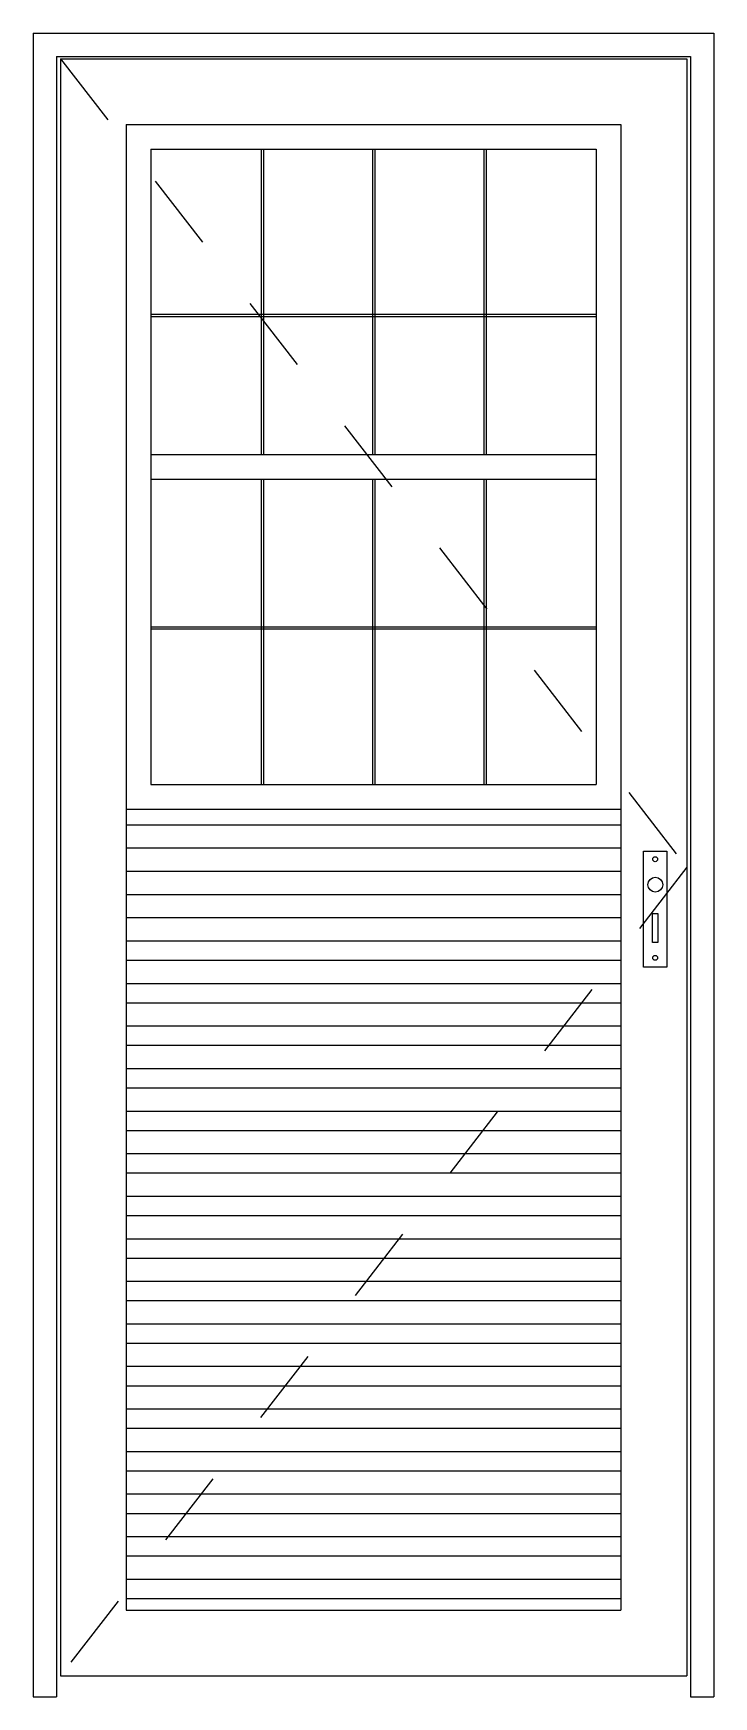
# Model space of a CAD drawing. Header units: millimetres. Extents: x -2.47 to -1.59, y 1324.94 to 1327.09.
import ezdxf

# ---------------------------------------------------------------- set-up
doc = ezdxf.new("R2010")
doc.units = ezdxf.units.MM
doc.header["$LTSCALE"] = 0.5
doc.linetypes.add('HIDDEN2', pattern=[0.1875, 0.125, -0.0625])
doc.layers.add('Gravia_Portas', color=1, linetype='Continuous')
doc.layers.add('Gravia_Portas_hidden2', color=1, linetype='HIDDEN2')

msp = doc.modelspace()

# ---------------------------------------------------------------- linework, layer by layer
at = {"layer": 'Gravia_Portas', "color": 2}
for p, q in [((-2.474, 1327.0945), (-1.594, 1327.0945)), ((-2.474, 1327.0945), (-2.474, 1324.9445)), ((-1.594, 1327.0945), (-1.594, 1324.9445))]:
    msp.add_line(p, q, dxfattribs=at)
at = {"layer": 'Gravia_Portas'}
for p, q in [((-2.444, 1327.0645), (-1.624, 1327.0645)), ((-2.444, 1327.0645), (-2.444, 1324.9445)), ((-2.439, 1327.0615), (-1.629, 1327.0615)), ((-2.439, 1327.0615), (-2.439, 1324.9715)), ((-1.629, 1327.0615), (-1.629, 1324.9715)), ((-1.624, 1327.0645), (-1.624, 1324.9445)), ((-2.354, 1326.9765), (-1.714, 1326.9765)), ((-2.354, 1326.9765), (-1.714, 1326.9765)), ((-2.354, 1326.9765), (-2.354, 1325.0565)), ((-2.354, 1326.9765), (-2.354, 1325.0565)), ((-1.714, 1326.9765), (-1.714, 1325.0565)), ((-1.714, 1326.9765), (-1.714, 1325.0565)), ((-2.322, 1326.9445), (-2.322, 1326.1235)), ((-2.322, 1326.9445), (-1.746, 1326.9445)), ((-2.1795, 1326.9445), (-2.1795, 1326.55)), ((-2.1765, 1326.9445), (-2.1765, 1326.55)), ((-2.0355, 1326.9445), (-2.0355, 1326.55)), ((-2.0325, 1326.9445), (-2.0325, 1326.55)), ((-1.8915, 1326.9445), (-1.8915, 1326.55)), ((-1.8885, 1326.9445), (-1.8885, 1326.55)), ((-1.746, 1326.9445), (-1.746, 1326.1235)), ((-2.322, 1326.7312), (-1.746, 1326.7312)), ((-2.322, 1326.7282), (-1.746, 1326.7282)), ((-2.322, 1326.55), (-1.746, 1326.55)), ((-2.322, 1326.518), (-1.746, 1326.518)), ((-2.1795, 1326.518), (-2.1795, 1326.1235)), ((-2.1765, 1326.518), (-2.1765, 1326.1235)), ((-2.0355, 1326.518), (-2.0355, 1326.1235)), ((-2.0325, 1326.518), (-2.0325, 1326.1235)), ((-1.8915, 1326.518), (-1.8915, 1326.1235)), ((-1.8885, 1326.518), (-1.8885, 1326.1235)), ((-2.322, 1326.3275), (-1.746, 1326.3275)), ((-2.322, 1326.3245), (-1.746, 1326.3245)), ((-2.322, 1326.1235), (-1.746, 1326.1235)), ((-2.322, 1326.1235), (-1.746, 1326.1235)), ((-2.354, 1326.0915), (-1.714, 1326.0915)), ((-2.354, 1326.0915), (-1.714, 1326.0915)), ((-2.354, 1326.0715), (-1.714, 1326.0715)), ((-2.354, 1326.0415), (-1.714, 1326.0415)), ((-1.6847, 1325.8875), (-1.6847, 1326.0375)), ((-1.6847, 1326.0375), (-1.6547, 1326.0375)), ((-1.6547, 1326.0375), (-1.6547, 1325.8875)), ((-2.354, 1326.0115), (-1.714, 1326.0115)), ((-2.354, 1325.9815), (-1.714, 1325.9815)), ((-2.354, 1325.9515), (-1.714, 1325.9515)), ((-1.6731, 1325.9193), (-1.6731, 1325.9568)), ((-1.6731, 1325.9568), (-1.6663, 1325.9568)), ((-1.6663, 1325.9568), (-1.6663, 1325.9193)), ((-2.354, 1325.9215), (-1.714, 1325.9215)), ((-1.6663, 1325.9193), (-1.6731, 1325.9193)), ((-2.354, 1325.8965), (-1.714, 1325.8965)), ((-1.6547, 1325.8875), (-1.6847, 1325.8875)), ((-2.354, 1325.8665), (-1.714, 1325.8665)), ((-2.354, 1325.8415), (-1.714, 1325.8415)), ((-2.354, 1325.8115), (-1.714, 1325.8115)), ((-2.354, 1325.7865), (-1.714, 1325.7865)), ((-2.354, 1325.7565), (-1.714, 1325.7565)), ((-2.354, 1325.7315), (-1.714, 1325.7315)), ((-2.354, 1325.7015), (-1.714, 1325.7015)), ((-2.354, 1325.6765), (-1.714, 1325.6765)), ((-2.354, 1325.6465), (-1.714, 1325.6465)), ((-2.354, 1325.6215), (-1.714, 1325.6215)), ((-2.354, 1325.5915), (-1.714, 1325.5915)), ((-2.354, 1325.5665), (-1.714, 1325.5665)), ((-2.354, 1325.5365), (-1.714, 1325.5365)), ((-2.354, 1325.5115), (-1.714, 1325.5115)), ((-2.354, 1325.4815), (-1.714, 1325.4815)), ((-2.354, 1325.4565), (-1.714, 1325.4565)), ((-2.354, 1325.4265), (-1.714, 1325.4265)), ((-2.354, 1325.4015), (-1.714, 1325.4015)), ((-2.354, 1325.3715), (-1.714, 1325.3715)), ((-2.354, 1325.3465), (-1.714, 1325.3465)), ((-2.354, 1325.3165), (-1.714, 1325.3165)), ((-2.354, 1325.2915), (-1.714, 1325.2915)), ((-2.354, 1325.2615), (-1.714, 1325.2615)), ((-2.354, 1325.2365), (-1.714, 1325.2365)), ((-2.354, 1325.2065), (-1.714, 1325.2065)), ((-2.354, 1325.1815), (-1.714, 1325.1815)), ((-2.354, 1325.1515), (-1.714, 1325.1515)), ((-2.354, 1325.1265), (-1.714, 1325.1265)), ((-2.354, 1325.0965), (-1.714, 1325.0965)), ((-2.354, 1325.0715), (-1.714, 1325.0715)), ((-2.354, 1325.0565), (-1.714, 1325.0565)), ((-2.354, 1325.0565), (-1.714, 1325.0565)), ((-2.354, 1325.0565), (-1.714, 1325.0565)), ((-2.354, 1325.0565), (-1.714, 1325.0565)), ((-2.439, 1324.9715), (-1.629, 1324.9715)), ((-2.474, 1324.9445), (-2.444, 1324.9445)), ((-1.624, 1324.9445), (-1.594, 1324.9445))]:
    msp.add_line(p, q, dxfattribs=at)
for centre, radius in [((-1.6698, 1326.0269), 0.00318), ((-1.6696, 1325.994), 0.00955), ((-1.6698, 1325.8995), 0.00318)]:
    msp.add_circle(centre, radius, dxfattribs=at)
at = {"layer": 'Gravia_Portas_hidden2'}
for p, q in [((-2.439, 1327.0615), (-1.629, 1326.0165)), ((-1.629, 1326.0165), (-2.439, 1324.9715))]:
    msp.add_line(p, q, dxfattribs=at)

doc.saveas('drawing.dxf')
